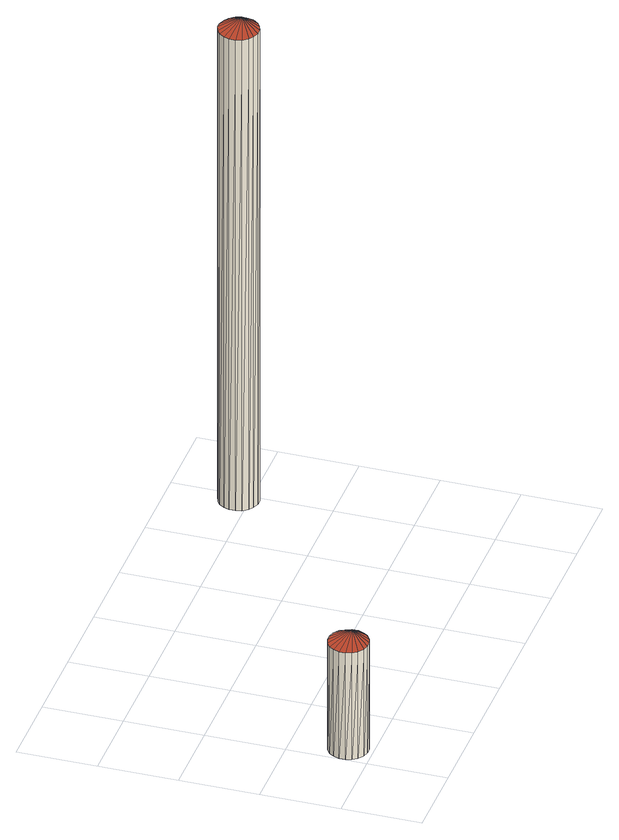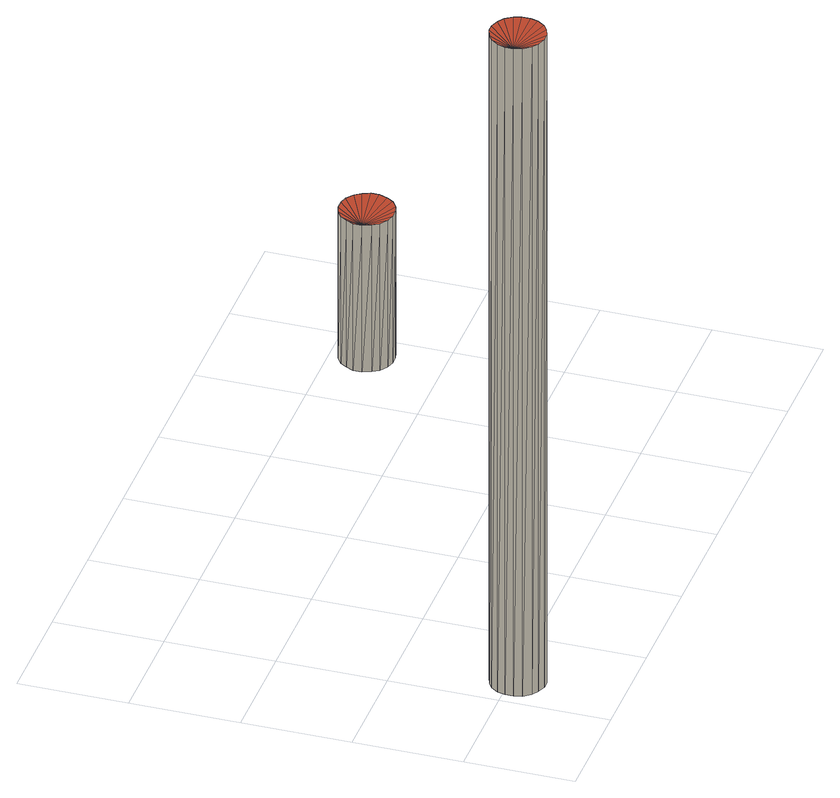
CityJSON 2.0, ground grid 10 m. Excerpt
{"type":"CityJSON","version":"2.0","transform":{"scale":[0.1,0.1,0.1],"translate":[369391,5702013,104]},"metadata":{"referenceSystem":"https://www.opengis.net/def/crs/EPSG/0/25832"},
"CityObjects":{
"building1":{"type":"Building","attributes":{"Geometrietyp2DReferenz":"1000","Gemeindeschluessel":"05113000","function":"51002_1251","roofType":"9999","measuredHeight":15},"geometry":[{"type":"Solid","lod":"2","boundaries":[[[[0,1,2]],[[1,3,2]],[[4,5,0]],[[5,1,0]],[[6,7,4]],[[7,5,4]],[[8,9,6]],[[9,7,6]],[[10,11,8]],[[11,9,8]],[[12,13,10]],[[13,11,10]],[[14,15,12]],[[15,13,12]],[[16,17,14]],[[17,15,14]],[[18,19,16]],[[19,17,16]],[[20,21,18]],[[21,19,18]],[[22,23,20]],[[23,21,20]],[[24,25,22]],[[25,23,22]],[[26,27,24]],[[27,25,24]],[[28,29,26]],[[29,27,26]],[[30,31,28]],[[31,29,28]],[[32,33,30]],[[33,31,30]],[[34,35,32]],[[35,33,32]],[[36,37,34]],[[37,35,34]],[[38,39,36]],[[39,37,36]],[[2,3,38]],[[3,39,38]],[[3,1,39]],[[1,5,39]],[[5,7,39]],[[7,9,39]],[[9,11,39]],[[11,13,39]],[[13,15,39]],[[15,17,39]],[[17,19,39]],[[19,21,39]],[[21,23,39]],[[23,25,39]],[[25,27,39]],[[27,29,39]],[[29,31,39]],[[31,33,39]],[[33,35,39]],[[35,37,39]],[[0,2,4]],[[2,38,4]],[[38,36,4]],[[36,34,4]],[[34,32,4]],[[32,30,4]],[[30,28,4]],[[28,26,4]],[[26,24,4]],[[24,22,4]],[[22,20,4]],[[20,18,4]],[[18,16,4]],[[16,14,4]],[[14,12,4]],[[12,10,4]],[[10,8,4]],[[8,6,4]]]],"semantics":{"surfaces":[{"type":"WallSurface"},{"type":"GroundSurface"},{"type":"RoofSurface"}],"values":[[0,0,0,0,0,0,0,0,0,0,0,0,0,0,0,0,0,0,0,0,0,0,0,0,0,0,0,0,0,0,0,0,0,0,0,0,0,0,0,0,1,1,1,1,1,1,1,1,1,1,1,1,1,1,1,1,1,1,2,2,2,2,2,2,2,2,2,2,2,2,2,2,2,2,2,2]]}}]},
"building2":{"type":"Building","attributes":{"Geometrietyp2DReferenz":"1000","Gemeindeschluessel":"05113000","function":"51002_1251","roofType":"9999","measuredHeight":66.38},"geometry":[{"type":"Solid","lod":"2","boundaries":[[[[40,41,42]],[[41,43,42]],[[44,45,40]],[[45,41,40]],[[46,47,44]],[[47,45,44]],[[48,49,46]],[[49,47,46]],[[50,51,48]],[[51,49,48]],[[52,53,50]],[[53,51,50]],[[54,55,52]],[[55,53,52]],[[56,57,54]],[[57,55,54]],[[58,59,56]],[[59,57,56]],[[60,61,58]],[[61,59,58]],[[62,63,60]],[[63,61,60]],[[64,65,62]],[[65,63,62]],[[66,67,64]],[[67,65,64]],[[68,69,66]],[[69,67,66]],[[70,71,68]],[[71,69,68]],[[72,73,70]],[[73,71,70]],[[74,75,72]],[[75,73,72]],[[76,77,74]],[[77,75,74]],[[78,79,76]],[[79,77,76]],[[42,43,78]],[[43,79,78]],[[43,41,79]],[[41,45,79]],[[45,47,79]],[[47,49,79]],[[49,51,79]],[[51,53,79]],[[53,55,79]],[[55,57,79]],[[57,59,79]],[[59,61,79]],[[61,63,79]],[[63,65,79]],[[65,67,79]],[[67,69,79]],[[69,71,79]],[[71,73,79]],[[73,75,79]],[[75,77,79]],[[40,42,44]],[[42,78,44]],[[78,76,44]],[[76,74,44]],[[74,72,44]],[[72,70,44]],[[70,68,44]],[[68,66,44]],[[66,64,44]],[[64,62,44]],[[62,60,44]],[[60,58,44]],[[58,56,44]],[[56,54,44]],[[54,52,44]],[[52,50,44]],[[50,48,44]],[[48,46,44]]]],"semantics":{"surfaces":[{"type":"WallSurface"},{"type":"GroundSurface"},{"type":"RoofSurface"}],"values":[[0,0,0,0,0,0,0,0,0,0,0,0,0,0,0,0,0,0,0,0,0,0,0,0,0,0,0,0,0,0,0,0,0,0,0,0,0,0,0,0,1,1,1,1,1,1,1,1,1,1,1,1,1,1,1,1,1,1,2,2,2,2,2,2,2,2,2,2,2,2,2,2,2,2,2,2]]}}]}
},
"vertices":[
[49,43,159],[49,43,9],[45,49,159],[45,49,9],[52,35,159],[52,35,9],[52,27,159],[52,27,9],[49,20,159],[49,20,9],[45,14,159],[45,14,9],[38,9,159],[38,9,9],[31,7,159],[31,7,9],[23,7,159],[23,7,9],[16,9,159],[16,9,9],[9,14,159],[9,14,9],[5,20,159],[5,20,9],[2,27,159],[2,27,9],[2,35,159],[2,35,9],[5,43,159],[5,43,9],[9,49,159],[9,49,9],[16,54,159],[16,54,9],[23,56,159],[23,56,9],[31,56,159],[31,56,9],[38,54,159],[38,54,9],
[501,321,681],[501,321,18],[496,328,681],[496,328,18],[503,314,681],[503,314,18],[503,306,681],[503,306,18],[501,299,681],[501,299,18],[496,292,681],[496,292,18],[490,288,681],[490,288,18],[482,285,681],[482,285,18],[475,285,681],[475,285,18],[467,288,681],[467,288,18],[461,292,681],[461,292,18],[456,299,681],[456,299,18],[454,306,681],[454,306,18],[454,314,681],[454,314,18],[456,321,681],[456,321,18],[461,328,681],[461,328,18],[467,332,681],[467,332,18],[475,335,681],[475,335,18],[482,335,681],[482,335,18],[490,332,681],[490,332,18]
]}
